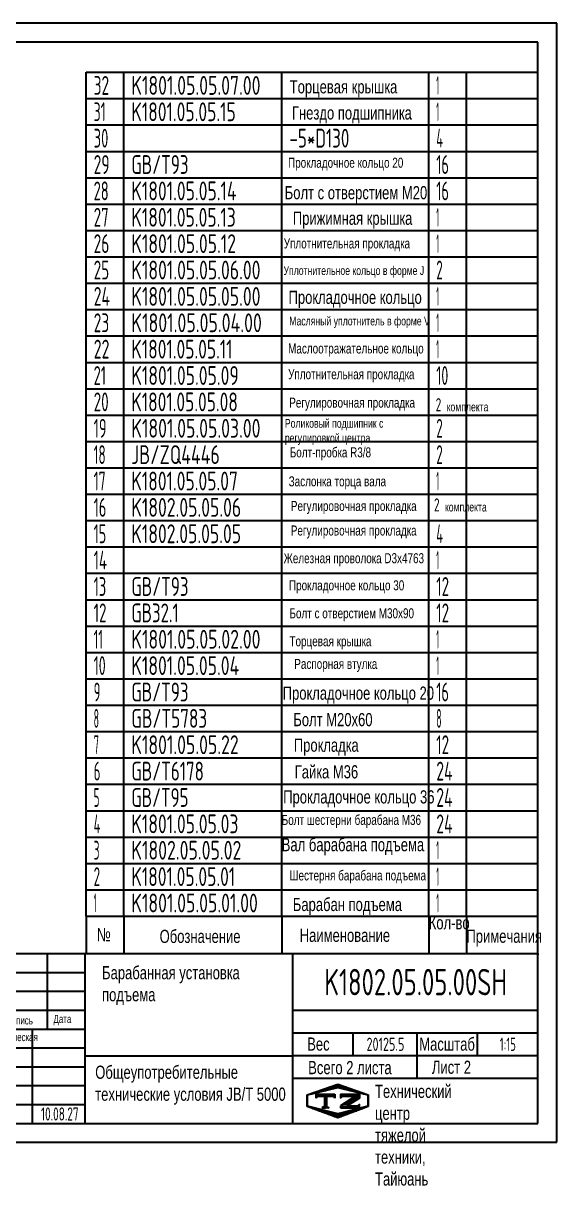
# Model space of a CAD drawing. Header units: millimetres. Extents: x 0 to 6300, y -173 to 4455.
# Drawn here: x 4174 to 6300, y -173 to 4455 of the extents above; entities that cross this region are included whole.
import ezdxf
from ezdxf.enums import TextEntityAlignment as Align

# ---------------------------------------------------------------- set-up
doc = ezdxf.new("R2010")
doc.units = ezdxf.units.MM
doc.header["$LTSCALE"] = 150
doc.linetypes.add('G', pattern=[2, 1.25, -0.25, 0.25, -0.25])
for name, color, linetype in [('01', 7, 'Continuous'), ('02', 1, 'Continuous'), ('05', 142, 'G'), ('11', 3, 'Continuous'), ('THICK', 7, 'Continuous')]:
    doc.layers.add(name, color=color, linetype=linetype)
doc.styles.get("Standard").update_dxf_attribs({"font": 'isocp', "width": 0.707, "bigfont": 'intecad.shx'})

# ---------------------------------------------------------------- blocks, each defined once
blk = doc.blocks.new('*U234')
at = {"layer": '01'}
for points in [[(415, 292), (25, 292)], [(25, 292), (25, 5)], [(415, 5), (415, 292)], [(25, 5), (415, 5)]]:
    blk.add_lwpolyline(points, dxfattribs=at)
at = {"layer": '02'}
for points in [[(420, 297), (0, 297)], [(0, 297), (0, 0)], [(420, 0), (420, 297)], [(0, 0), (420, 0)]]:
    blk.add_lwpolyline(points, dxfattribs=at)
blk = doc.blocks.new('*U237')
at = {"layer": '01'}
for p, q in [((0, -105), (0, 0)), ((1800, -105), (1800, 0))]:
    blk.add_line(p, q, dxfattribs=at)
at = {"layer": '02'}
for p, q in [((0, 0), (150, 0)), ((150, -105), (150, 0)), ((150, 0), (780, 0)), ((780, -105), (780, 0)), ((780, 0), (1365, 0)), ((1365, -105), (1365, 0)), ((1365, 0), (1515, 0)), ((1515, -105), (1515, 0)), ((1515, 0), (1800, 0))]:
    blk.add_line(p, q, dxfattribs=at)
blk = doc.blocks.new('*U238')
at = {"layer": '01'}
for p, q in [((0, -105), (0, 0)), ((1800, -105), (1800, 0))]:
    blk.add_line(p, q, dxfattribs=at)
at = {"layer": '02'}
for p, q in [((0, 0), (150, 0)), ((150, -105), (150, 0)), ((150, 0), (780, 0)), ((780, -105), (780, 0)), ((780, 0), (1365, 0)), ((1365, -105), (1365, 0)), ((1365, 0), (1515, 0)), ((1515, -105), (1515, 0)), ((1515, 0), (1800, 0))]:
    blk.add_line(p, q, dxfattribs=at)
blk = doc.blocks.new('*U239')
at = {"layer": '01'}
for p, q in [((0, -105), (0, 0)), ((1800, -105), (1800, 0))]:
    blk.add_line(p, q, dxfattribs=at)
at = {"layer": '02'}
for p, q in [((0, 0), (150, 0)), ((150, -105), (150, 0)), ((150, 0), (780, 0)), ((780, -105), (780, 0)), ((780, 0), (1365, 0)), ((1365, -105), (1365, 0)), ((1365, 0), (1515, 0)), ((1515, -105), (1515, 0)), ((1515, 0), (1800, 0))]:
    blk.add_line(p, q, dxfattribs=at)
blk = doc.blocks.new('*U240')
at = {"layer": '01'}
for p, q in [((0, -105), (0, 0)), ((1800, -105), (1800, 0))]:
    blk.add_line(p, q, dxfattribs=at)
at = {"layer": '02'}
for p, q in [((0, 0), (150, 0)), ((150, -105), (150, 0)), ((150, 0), (780, 0)), ((780, -105), (780, 0)), ((780, 0), (1365, 0)), ((1365, -105), (1365, 0)), ((1365, 0), (1515, 0)), ((1515, -105), (1515, 0)), ((1515, 0), (1800, 0))]:
    blk.add_line(p, q, dxfattribs=at)
blk = doc.blocks.new('*U241')
at = {"layer": '01'}
for p, q in [((0, -105), (0, 0)), ((1800, -105), (1800, 0))]:
    blk.add_line(p, q, dxfattribs=at)
at = {"layer": '02'}
for p, q in [((0, 0), (150, 0)), ((150, -105), (150, 0)), ((150, 0), (780, 0)), ((780, -105), (780, 0)), ((780, 0), (1365, 0)), ((1365, -105), (1365, 0)), ((1365, 0), (1515, 0)), ((1515, -105), (1515, 0)), ((1515, 0), (1800, 0))]:
    blk.add_line(p, q, dxfattribs=at)
blk = doc.blocks.new('*U242')
at = {"layer": '01'}
for p, q in [((0, -105), (0, 0)), ((1800, -105), (1800, 0))]:
    blk.add_line(p, q, dxfattribs=at)
at = {"layer": '02'}
for p, q in [((0, 0), (150, 0)), ((150, -105), (150, 0)), ((150, 0), (780, 0)), ((780, -105), (780, 0)), ((780, 0), (1365, 0)), ((1365, -105), (1365, 0)), ((1365, 0), (1515, 0)), ((1515, -105), (1515, 0)), ((1515, 0), (1800, 0))]:
    blk.add_line(p, q, dxfattribs=at)
blk = doc.blocks.new('*U243')
at = {"layer": '01'}
for p, q in [((0, -105), (0, 0)), ((1800, -105), (1800, 0))]:
    blk.add_line(p, q, dxfattribs=at)
at = {"layer": '02'}
for p, q in [((0, 0), (150, 0)), ((150, -105), (150, 0)), ((150, 0), (780, 0)), ((780, -105), (780, 0)), ((780, 0), (1365, 0)), ((1365, -105), (1365, 0)), ((1365, 0), (1515, 0)), ((1515, -105), (1515, 0)), ((1515, 0), (1800, 0))]:
    blk.add_line(p, q, dxfattribs=at)
blk = doc.blocks.new('*U244')
at = {"layer": '01'}
for p, q in [((0, -105), (0, 0)), ((1800, -105), (1800, 0))]:
    blk.add_line(p, q, dxfattribs=at)
at = {"layer": '02'}
for p, q in [((0, 0), (150, 0)), ((150, -105), (150, 0)), ((150, 0), (780, 0)), ((780, -105), (780, 0)), ((780, 0), (1365, 0)), ((1365, -105), (1365, 0)), ((1365, 0), (1515, 0)), ((1515, -105), (1515, 0)), ((1515, 0), (1800, 0))]:
    blk.add_line(p, q, dxfattribs=at)
blk = doc.blocks.new('*U245')
at = {"layer": '01'}
for p, q in [((0, -105), (0, 0)), ((1800, -105), (1800, 0))]:
    blk.add_line(p, q, dxfattribs=at)
at = {"layer": '02'}
for p, q in [((0, 0), (150, 0)), ((150, -105), (150, 0)), ((150, 0), (780, 0)), ((780, -105), (780, 0)), ((780, 0), (1365, 0)), ((1365, -105), (1365, 0)), ((1365, 0), (1515, 0)), ((1515, -105), (1515, 0)), ((1515, 0), (1800, 0))]:
    blk.add_line(p, q, dxfattribs=at)
blk = doc.blocks.new('*U246')
at = {"layer": '01'}
for p, q in [((0, -105), (0, 0)), ((1800, -105), (1800, 0))]:
    blk.add_line(p, q, dxfattribs=at)
at = {"layer": '02'}
for p, q in [((0, 0), (150, 0)), ((150, -105), (150, 0)), ((150, 0), (780, 0)), ((780, -105), (780, 0)), ((780, 0), (1365, 0)), ((1365, -105), (1365, 0)), ((1365, 0), (1515, 0)), ((1515, -105), (1515, 0)), ((1515, 0), (1800, 0))]:
    blk.add_line(p, q, dxfattribs=at)
blk = doc.blocks.new('*U247')
at = {"layer": '01'}
for p, q in [((0, -105), (0, 0)), ((1800, -105), (1800, 0))]:
    blk.add_line(p, q, dxfattribs=at)
at = {"layer": '02'}
for p, q in [((0, 0), (150, 0)), ((150, -105), (150, 0)), ((150, 0), (780, 0)), ((780, -105), (780, 0)), ((780, 0), (1365, 0)), ((1365, -105), (1365, 0)), ((1365, 0), (1515, 0)), ((1515, -105), (1515, 0)), ((1515, 0), (1800, 0))]:
    blk.add_line(p, q, dxfattribs=at)
blk = doc.blocks.new('*U248')
at = {"layer": '01'}
for p, q in [((0, -105), (0, 0)), ((1800, -105), (1800, 0))]:
    blk.add_line(p, q, dxfattribs=at)
at = {"layer": '02'}
for p, q in [((0, 0), (150, 0)), ((150, -105), (150, 0)), ((150, 0), (780, 0)), ((780, -105), (780, 0)), ((780, 0), (1365, 0)), ((1365, -105), (1365, 0)), ((1365, 0), (1515, 0)), ((1515, -105), (1515, 0)), ((1515, 0), (1800, 0))]:
    blk.add_line(p, q, dxfattribs=at)
blk = doc.blocks.new('*U249')
at = {"layer": '01'}
for p, q in [((0, -105), (0, 0)), ((1800, -105), (1800, 0))]:
    blk.add_line(p, q, dxfattribs=at)
at = {"layer": '02'}
for p, q in [((0, 0), (150, 0)), ((150, -105), (150, 0)), ((150, 0), (780, 0)), ((780, -105), (780, 0)), ((780, 0), (1365, 0)), ((1365, -105), (1365, 0)), ((1365, 0), (1515, 0)), ((1515, -105), (1515, 0)), ((1515, 0), (1800, 0))]:
    blk.add_line(p, q, dxfattribs=at)
blk = doc.blocks.new('*U250')
at = {"layer": '01'}
for p, q in [((0, -105), (0, 0)), ((1800, -105), (1800, 0))]:
    blk.add_line(p, q, dxfattribs=at)
at = {"layer": '02'}
for p, q in [((0, 0), (150, 0)), ((150, -105), (150, 0)), ((150, 0), (780, 0)), ((780, -105), (780, 0)), ((780, 0), (1365, 0)), ((1365, -105), (1365, 0)), ((1365, 0), (1515, 0)), ((1515, -105), (1515, 0)), ((1515, 0), (1800, 0))]:
    blk.add_line(p, q, dxfattribs=at)
blk = doc.blocks.new('*U251')
at = {"layer": '01'}
for p, q in [((0, -105), (0, 0)), ((1800, -105), (1800, 0))]:
    blk.add_line(p, q, dxfattribs=at)
at = {"layer": '02'}
for p, q in [((0, 0), (150, 0)), ((150, -105), (150, 0)), ((150, 0), (780, 0)), ((780, -105), (780, 0)), ((780, 0), (1365, 0)), ((1365, -105), (1365, 0)), ((1365, 0), (1515, 0)), ((1515, -105), (1515, 0)), ((1515, 0), (1800, 0))]:
    blk.add_line(p, q, dxfattribs=at)
blk = doc.blocks.new('*U252')
at = {"layer": '01'}
for p, q in [((0, -105), (0, 0)), ((1800, -105), (1800, 0))]:
    blk.add_line(p, q, dxfattribs=at)
at = {"layer": '02'}
for p, q in [((0, 0), (150, 0)), ((150, -105), (150, 0)), ((150, 0), (780, 0)), ((780, -105), (780, 0)), ((780, 0), (1365, 0)), ((1365, -105), (1365, 0)), ((1365, 0), (1515, 0)), ((1515, -105), (1515, 0)), ((1515, 0), (1800, 0))]:
    blk.add_line(p, q, dxfattribs=at)
blk = doc.blocks.new('*U253')
at = {"layer": '01'}
for p, q in [((0, -105), (0, 0)), ((1800, -105), (1800, 0))]:
    blk.add_line(p, q, dxfattribs=at)
at = {"layer": '02'}
for p, q in [((0, 0), (150, 0)), ((150, -105), (150, 0)), ((150, 0), (780, 0)), ((780, -105), (780, 0)), ((780, 0), (1365, 0)), ((1365, -105), (1365, 0)), ((1365, 0), (1515, 0)), ((1515, -105), (1515, 0)), ((1515, 0), (1800, 0))]:
    blk.add_line(p, q, dxfattribs=at)
blk = doc.blocks.new('*U254')
at = {"layer": '01'}
for p, q in [((0, -105), (0, 0)), ((1800, -105), (1800, 0))]:
    blk.add_line(p, q, dxfattribs=at)
at = {"layer": '02'}
for p, q in [((0, 0), (150, 0)), ((150, -105), (150, 0)), ((150, 0), (780, 0)), ((780, -105), (780, 0)), ((780, 0), (1365, 0)), ((1365, -105), (1365, 0)), ((1365, 0), (1515, 0)), ((1515, -105), (1515, 0)), ((1515, 0), (1800, 0))]:
    blk.add_line(p, q, dxfattribs=at)
blk = doc.blocks.new('*U255')
at = {"layer": '01'}
for p, q in [((0, -105), (0, 0)), ((1800, -105), (1800, 0))]:
    blk.add_line(p, q, dxfattribs=at)
at = {"layer": '02'}
for p, q in [((0, 0), (150, 0)), ((150, -105), (150, 0)), ((150, 0), (780, 0)), ((780, -105), (780, 0)), ((780, 0), (1365, 0)), ((1365, -105), (1365, 0)), ((1365, 0), (1515, 0)), ((1515, -105), (1515, 0)), ((1515, 0), (1800, 0))]:
    blk.add_line(p, q, dxfattribs=at)
blk = doc.blocks.new('*U256')
at = {"layer": '01'}
for p, q in [((0, -105), (0, 0)), ((1800, -105), (1800, 0))]:
    blk.add_line(p, q, dxfattribs=at)
at = {"layer": '02'}
for p, q in [((0, 0), (150, 0)), ((150, -105), (150, 0)), ((150, 0), (780, 0)), ((780, -105), (780, 0)), ((780, 0), (1365, 0)), ((1365, -105), (1365, 0)), ((1365, 0), (1515, 0)), ((1515, -105), (1515, 0)), ((1515, 0), (1800, 0))]:
    blk.add_line(p, q, dxfattribs=at)
blk = doc.blocks.new('*U257')
at = {"layer": '01'}
for p, q in [((0, -105), (0, 0)), ((1800, -105), (1800, 0))]:
    blk.add_line(p, q, dxfattribs=at)
at = {"layer": '02'}
for p, q in [((0, 0), (150, 0)), ((150, -105), (150, 0)), ((150, 0), (780, 0)), ((780, -105), (780, 0)), ((780, 0), (1365, 0)), ((1365, -105), (1365, 0)), ((1365, 0), (1515, 0)), ((1515, -105), (1515, 0)), ((1515, 0), (1800, 0))]:
    blk.add_line(p, q, dxfattribs=at)
blk = doc.blocks.new('*U258')
at = {"layer": '01'}
for p, q in [((0, -105), (0, 0)), ((1800, -105), (1800, 0))]:
    blk.add_line(p, q, dxfattribs=at)
at = {"layer": '02'}
for p, q in [((0, 0), (150, 0)), ((150, -105), (150, 0)), ((150, 0), (780, 0)), ((780, -105), (780, 0)), ((780, 0), (1365, 0)), ((1365, -105), (1365, 0)), ((1365, 0), (1515, 0)), ((1515, -105), (1515, 0)), ((1515, 0), (1800, 0))]:
    blk.add_line(p, q, dxfattribs=at)
blk = doc.blocks.new('*U259')
at = {"layer": '01'}
for p, q in [((0, -105), (0, 0)), ((1800, -105), (1800, 0))]:
    blk.add_line(p, q, dxfattribs=at)
at = {"layer": '02'}
for p, q in [((0, 0), (150, 0)), ((150, -105), (150, 0)), ((150, 0), (780, 0)), ((780, -105), (780, 0)), ((780, 0), (1365, 0)), ((1365, -105), (1365, 0)), ((1365, 0), (1515, 0)), ((1515, -105), (1515, 0)), ((1515, 0), (1800, 0))]:
    blk.add_line(p, q, dxfattribs=at)
blk = doc.blocks.new('*U260')
at = {"layer": '01'}
for p, q in [((0, -105), (0, 0)), ((1800, -105), (1800, 0))]:
    blk.add_line(p, q, dxfattribs=at)
at = {"layer": '02'}
for p, q in [((0, 0), (150, 0)), ((150, -105), (150, 0)), ((150, 0), (780, 0)), ((780, -105), (780, 0)), ((780, 0), (1365, 0)), ((1365, -105), (1365, 0)), ((1365, 0), (1515, 0)), ((1515, -105), (1515, 0)), ((1515, 0), (1800, 0))]:
    blk.add_line(p, q, dxfattribs=at)
blk = doc.blocks.new('*U261')
at = {"layer": '01'}
for p, q in [((0, -105), (0, 0)), ((1800, -105), (1800, 0))]:
    blk.add_line(p, q, dxfattribs=at)
at = {"layer": '02'}
for p, q in [((0, 0), (150, 0)), ((150, -105), (150, 0)), ((150, 0), (780, 0)), ((780, -105), (780, 0)), ((780, 0), (1365, 0)), ((1365, -105), (1365, 0)), ((1365, 0), (1515, 0)), ((1515, -105), (1515, 0)), ((1515, 0), (1800, 0))]:
    blk.add_line(p, q, dxfattribs=at)
blk = doc.blocks.new('*U262')
at = {"layer": '01'}
for p, q in [((0, -105), (0, 0)), ((1800, -105), (1800, 0))]:
    blk.add_line(p, q, dxfattribs=at)
at = {"layer": '02'}
for p, q in [((0, 0), (150, 0)), ((150, -105), (150, 0)), ((150, 0), (780, 0)), ((780, -105), (780, 0)), ((780, 0), (1365, 0)), ((1365, -105), (1365, 0)), ((1365, 0), (1515, 0)), ((1515, -105), (1515, 0)), ((1515, 0), (1800, 0))]:
    blk.add_line(p, q, dxfattribs=at)
blk = doc.blocks.new('*U263')
at = {"layer": '01'}
for p, q in [((0, -105), (0, 0)), ((1800, -105), (1800, 0))]:
    blk.add_line(p, q, dxfattribs=at)
at = {"layer": '02'}
for p, q in [((0, 0), (150, 0)), ((150, -105), (150, 0)), ((150, 0), (780, 0)), ((780, -105), (780, 0)), ((780, 0), (1365, 0)), ((1365, -105), (1365, 0)), ((1365, 0), (1515, 0)), ((1515, -105), (1515, 0)), ((1515, 0), (1800, 0))]:
    blk.add_line(p, q, dxfattribs=at)
blk = doc.blocks.new('*U264')
at = {"layer": '01'}
for p, q in [((0, -105), (0, 0)), ((1800, -105), (1800, 0))]:
    blk.add_line(p, q, dxfattribs=at)
at = {"layer": '02'}
for p, q in [((0, 0), (150, 0)), ((150, -105), (150, 0)), ((150, 0), (780, 0)), ((780, -105), (780, 0)), ((780, 0), (1365, 0)), ((1365, -105), (1365, 0)), ((1365, 0), (1515, 0)), ((1515, -105), (1515, 0)), ((1515, 0), (1800, 0))]:
    blk.add_line(p, q, dxfattribs=at)
blk = doc.blocks.new('*U265')
at = {"layer": '01'}
for p, q in [((0, -105), (0, 0)), ((1800, -105), (1800, 0))]:
    blk.add_line(p, q, dxfattribs=at)
at = {"layer": '02'}
for p, q in [((0, 0), (150, 0)), ((150, -105), (150, 0)), ((150, 0), (780, 0)), ((780, -105), (780, 0)), ((780, 0), (1365, 0)), ((1365, -105), (1365, 0)), ((1365, 0), (1515, 0)), ((1515, -105), (1515, 0)), ((1515, 0), (1800, 0))]:
    blk.add_line(p, q, dxfattribs=at)
blk = doc.blocks.new('*U266')
at = {"layer": '01'}
for p, q in [((0, -105), (0, 0)), ((1800, -105), (1800, 0))]:
    blk.add_line(p, q, dxfattribs=at)
at = {"layer": '02'}
for p, q in [((0, 0), (150, 0)), ((150, -105), (150, 0)), ((150, 0), (780, 0)), ((780, -105), (780, 0)), ((780, 0), (1365, 0)), ((1365, -105), (1365, 0)), ((1365, 0), (1515, 0)), ((1515, -105), (1515, 0)), ((1515, 0), (1800, 0))]:
    blk.add_line(p, q, dxfattribs=at)
blk = doc.blocks.new('*U267')
at = {"layer": '01'}
for p, q in [((0, -105), (0, 0)), ((1800, -105), (1800, 0))]:
    blk.add_line(p, q, dxfattribs=at)
at = {"layer": '02'}
for p, q in [((0, 0), (150, 0)), ((150, -105), (150, 0)), ((150, 0), (780, 0)), ((780, -105), (780, 0)), ((780, 0), (1365, 0)), ((1365, -105), (1365, 0)), ((1365, 0), (1515, 0)), ((1515, -105), (1515, 0)), ((1515, 0), (1800, 0))]:
    blk.add_line(p, q, dxfattribs=at)
blk = doc.blocks.new('*U268')
at = {"layer": '01'}
for p, q in [((0, -105), (0, 0)), ((0, 0), (150, 0)), ((150, 0), (780, 0)), ((780, 0), (1365, 0)), ((1365, 0), (1515, 0)), ((1515, 0), (1800, 0)), ((1800, -105), (1800, 0))]:
    blk.add_line(p, q, dxfattribs=at)
at = {"layer": '02'}
for p, q in [((150, -105), (150, 0)), ((780, -105), (780, 0)), ((1365, -105), (1365, 0)), ((1515, -105), (1515, 0))]:
    blk.add_line(p, q, dxfattribs=at)
blk = doc.blocks.new('*X287')
at = {"color": 0}
for p, q in [((127.06, 7.8), (132.06, 7.8)), ((127.06, 7.5), (132.06, 7.5)), ((127.06, 7.2), (127.32, 7.2)), ((129.23, 6.3), (131.04, 6.3)), ((129.7, 6.6), (131.51, 6.6)), ((130.16, 6.9), (131.98, 6.9)), ((130.62, 7.2), (132.06, 7.2)), ((127.84, 5.4), (129.64, 5.4)), ((128.3, 5.7), (130.1, 5.7)), ((128.77, 6), (130.57, 6))]:
    blk.add_line(p, q, dxfattribs=at)
blk = doc.blocks.new('*X288')
at = {"color": 0}
for p, q in [((127.06, 4.8), (132.06, 4.8)), ((127.06, 4.5), (132.06, 4.5)), ((131.84, 5.1), (132.06, 5.1))]:
    blk.add_line(p, q, dxfattribs=at)
blk = doc.blocks.new('*X286')
at = {"color": 0}
for p, q in [((122.34, 4.5), (123.72, 4.5)), ((122.82, 4.8), (123.24, 4.8))]:
    blk.add_line(p, q, dxfattribs=at)
blk = doc.blocks.new('*X285')
at = {"color": 0}
for p, q in [((120.53, 7.8), (125.53, 7.8)), ((120.53, 7.5), (125.53, 7.5)), ((120.53, 7.2), (120.79, 7.2)), ((125.27, 7.2), (125.53, 7.2))]:
    blk.add_line(p, q, dxfattribs=at)
blk = doc.blocks.new('*X284')
at = {"color": 0}
for p, q in [((122.38, 9.3), (124.32, 9.3)), ((123.24, 9.6), (125.52, 9.6)), ((124.1, 9.9), (128.52, 9.9)), ((124.97, 10.2), (127.67, 10.2)), ((125.83, 10.5), (126.82, 10.5)), ((127.02, 9.6), (129.37, 9.6)), ((128.22, 9.3), (130.22, 9.3)), ((118.22, 7.8), (118.32, 7.8)), ((118.22, 7.5), (118.27, 7.5)), ((118.22, 7.2), (118.27, 7.2)), ((118.22, 6.9), (118.27, 6.9)), ((118.22, 6.6), (118.27, 6.6)), ((118.22, 6.3), (118.27, 6.3)), ((118.94, 8.1), (119.52, 8.1)), ((119.8, 8.4), (120.72, 8.4)), ((120.66, 8.7), (121.92, 8.7)), ((121.52, 9), (123.12, 9)), ((129.42, 9), (131.07, 9)), ((130.62, 8.7), (131.92, 8.7)), ((131.82, 8.4), (132.77, 8.4)), ((133.02, 8.1), (133.62, 8.1)), ((134.22, 7.8), (134.32, 7.8)), ((134.27, 7.5), (134.32, 7.5)), ((134.27, 7.2), (134.32, 7.2)), ((134.27, 6.9), (134.32, 6.9)), ((134.27, 6.6), (134.32, 6.6)), ((134.27, 6.3), (134.32, 6.3)), ((118.22, 6), (118.27, 6)), ((118.22, 5.7), (118.27, 5.7)), ((118.22, 5.4), (118.27, 5.4)), ((118.22, 5.1), (118.27, 5.1)), ((118.22, 4.8), (118.27, 4.8)), ((118.79, 4.5), (119.42, 4.5)), ((119.61, 4.2), (120.62, 4.2)), ((120.43, 3.9), (121.82, 3.9)), ((121.26, 3.6), (123.02, 3.6)), ((122.08, 3.3), (124.22, 3.3)), ((128.32, 3.3), (130.51, 3.3)), ((129.52, 3.6), (131.32, 3.6)), ((130.72, 3.9), (132.14, 3.9)), ((131.92, 4.2), (132.95, 4.2)), ((133.12, 4.5), (133.76, 4.5)), ((134.27, 6), (134.32, 6)), ((134.27, 5.7), (134.32, 5.7)), ((134.27, 5.4), (134.32, 5.4)), ((134.27, 5.1), (134.32, 5.1)), ((134.27, 4.8), (134.32, 4.8)), ((122.91, 3), (125.42, 3)), ((123.73, 2.7), (128.89, 2.7)), ((124.55, 2.4), (128.07, 2.4)), ((125.38, 2.1), (127.26, 2.1)), ((126.2, 1.8), (126.45, 1.8)), ((127.12, 3), (129.7, 3))]:
    blk.add_line(p, q, dxfattribs=at)

msp = doc.modelspace()

# ---------------------------------------------------------------- linework, layer by layer
at = {"layer": '01'}
for p, q in [((4425, 900), (4425, 751.2)), ((4575, 900), (4575, 751.2)), ((5205, 900), (5205, 751.2)), ((5790, 900), (5790, 751.2)), ((5940, 900), (5940, 751.2))]:
    msp.add_line(p, q, dxfattribs=at)
for p in [(6225, 750), (6225, 748.2), (6225, 747.9)]:
    msp.add_point(p, dxfattribs=at)
at = {"layer": '02'}
msp.add_line((4425, 900), (6225, 900), dxfattribs=at)
at = {"layer": 'THICK'}
for p, q in [((3518, 751.2), (6225, 751.2)), ((4271.4, 450.7), (4271.4, 751.2)), ((4421.7, 75), (4421.7, 751.2)), ((5248.2, 75), (5248.2, 751.2)), ((6225, 75), (6225, 751.2)), ((3520, 525.8), (4421.7, 525.8)), ((5248.2, 525.8), (6225, 525.8)), ((3520, 450.7), (4421.7, 450.7)), ((4211.3, 75), (4211.3, 450.7)), ((5248.2, 435.7), (6225, 435.7)), ((5488.7, 345.5), (5488.7, 435.7)), ((5744.1, 255.3), (5744.1, 435.7)), ((5984.6, 345.5), (5984.6, 435.7)), ((4421.7, 344.2), (5248.2, 344.2)), ((5248.2, 345.5), (6225, 345.5)), ((5248.2, 255.3), (6225, 255.3)), ((3520, 75), (6225, 75))]:
    msp.add_line(p, q, dxfattribs=at)
at = {"layer": 'THICK', "color": 3}
for p, q in [((3520, 676.1), (4421.7, 676.1)), ((3520, 601), (4421.7, 601)), ((3520, 375.6), (4421.7, 375.6)), ((3520, 300.4), (4421.7, 300.4)), ((5306.1, 189.3), (5427.9, 231.7)), ((5427.9, 231.7), (5548.1, 189.3)), ((3520, 225.3), (4421.7, 225.3)), ((5306.1, 142.1), (5306.1, 189.3)), ((5306.9, 188.3), (5427.1, 218.4)), ((5306.9, 143.3), (5306.9, 188.3)), ((5340.8, 175.7), (5340.8, 190.7)), ((5340.8, 190.7), (5416, 190.7)), ((5416, 190.7), (5416, 175.7)), ((5427.1, 218.4), (5547.3, 188.3)), ((5439, 190.7), (5439, 175.7)), ((5439, 190.7), (5514.1, 190.7)), ((5514.1, 190.7), (5514.1, 175.7)), ((5547.3, 188.3), (5547.3, 143.3)), ((5548.1, 189.3), (5548.1, 142.1)), ((3520, 150.1), (4421.7, 150.1)), ((5427.9, 97.7), (5306.1, 142.1)), ((5427.1, 113.2), (5306.9, 143.3)), ((5348.3, 183.2), (5340.8, 175.7)), ((5408.5, 183.2), (5348.3, 183.2)), ((5378.4, 145.5), (5363.8, 136.3)), ((5375.1, 183.3), (5375.1, 142)), ((5378.4, 183.3), (5378.4, 142)), ((5378.4, 145.5), (5393, 136.3)), ((5382.2, 183.3), (5382.2, 142)), ((5416, 175.7), (5408.5, 183.2)), ((5547.3, 143.3), (5427.1, 113.2)), ((5548.1, 142.1), (5427.9, 97.7)), ((5439, 175.7), (5446.5, 183.2)), ((5498.1, 183.2), (5439, 144.9)), ((5439, 144.9), (5439, 136.3)), ((5446.5, 183.2), (5498.1, 183.2)), ((5475.6, 151.2), (5464.1, 143.8)), ((5506.6, 143.8), (5464.1, 143.8)), ((5514.1, 175.8), (5475.6, 151.2)), ((5514.1, 151.3), (5506.6, 143.8)), ((5514.1, 136.3), (5514.1, 151.3)), ((5363.8, 136.3), (5378.4, 136.3)), ((5393, 136.3), (5378.4, 136.3)), ((5439, 136.3), (5514.1, 136.3))]:
    msp.add_line(p, q, dxfattribs=at)

# ---------------------------------------------------------------- block references
at = {"layer": '02', "xscale": 15, "yscale": 15, "zscale": 15}
msp.add_blockref('*U234', (0, 0), dxfattribs=at)
at = {"layer": '02'}
for name, p in [('*U268', (4425, 4260)), ('*U267', (4425, 4155)), ('*U266', (4425, 4050)), ('*U265', (4425, 3945)), ('*U264', (4425, 3840)), ('*U263', (4425, 3735)), ('*U262', (4425, 3630)), ('*U261', (4425, 3525)), ('*U260', (4425, 3420)), ('*U259', (4425, 3315)), ('*U258', (4425, 3210)), ('*U257', (4425, 3105)), ('*U256', (4425, 3000)), ('*U255', (4425, 2895)), ('*U254', (4425, 2790)), ('*U253', (4425, 2685)), ('*U252', (4425, 2580)), ('*U251', (4425, 2475)), ('*U250', (4425, 2370)), ('*U249', (4425, 2265)), ('*U248', (4425, 2160)), ('*U247', (4425, 2055)), ('*U246', (4425, 1950)), ('*U245', (4425, 1845)), ('*U244', (4425, 1740)), ('*U243', (4425, 1635)), ('*U242', (4425, 1530)), ('*U241', (4425, 1425)), ('*U240', (4425, 1320)), ('*U239', (4425, 1215)), ('*U238', (4425, 1110)), ('*U237', (4425, 1005))]:
    msp.add_blockref(name, p, dxfattribs=at)
at = {"layer": 'THICK', "color": 3, "xscale": 15.02755050696476, "yscale": 15.02755050696226, "zscale": 15.02755050696226}
for name in ['*X284', '*X285', '*X287', '*X286', '*X288']:
    msp.add_blockref(name, (3529.5, 71.3), dxfattribs=at)

# ---------------------------------------------------------------- texts
at = {"layer": '01', "attachment_point": 1}
for s, insert, char_height in [('{\\fArial|b0|i0|c204|p34;Подпись}', (4086.9, 500.9), 32.043), ('{\\fArial|b0|i0|c204|p34;Дата}', (4294.7, 507), 32.043), ('{\\fArial|b0|i0|c204|p34;Технологическая\\Pпроверка}', (3980.7, 434.5), 32.043), ('{\\fArial|b0|i0|c204|p34;Вес}', (5305.9, 417), 52.336)]:
    msp.add_mtext(s, dxfattribs=dict(at, insert=insert, char_height=char_height))
at = {"layer": '01', "insert": (5576, 228.8), "char_height": 52.336, "width": 2.459, "attachment_point": 1}
msp.add_mtext('{\\fArial|b0|i0|c204|p34;Технический центр\\Pтяжелой техники, Тайюань}', dxfattribs=at)
at = {"layer": '02', "attachment_point": 1}
for s, insert, char_height in [('{\\fArial|b0|i0|c204|p34;\\C3;Торцевая крышка}', (5236.1, 4228.3), 52.5), ('{\\fArial|b0|i0|c204|p34;\\C3;Гнездо подшипника}', (5244.9, 4124.2), 52.5), ('{\\fArial|b0|i0|c204|p34;\\C3;Прокладочное кольцо 20}', (5229.4, 3919.7), 40), ('{\\fArial|b0|i0|c204|p34;\\C3;Болт с отверстием М20}', (5216.1, 3806.7), 52.5), ('{\\fArial|b0|i0|c204|p34;\\C3;Прижимная крышка}', (5248.4, 3705), 52.5), ('{\\fArial|b0|i0|c204|p34;\\C3;Уплотнительная прокладка}', (5212.2, 3598.5), 40), ('{\\fArial|b0|i0|c204|p34;\\C3;Уплотнительное кольцо в форме \\fArial|b0|i0|c0|p34;J}', (5211.3, 3487.8), 35), ('{\\fArial|b0|i0|c204|p34;\\C3;Прокладочное кольцо}', (5231.4, 3390.1), 52.5), ('{\\fArial|b0|i0|c204|p34;\\C3;Масляный уплотнитель в форме \\fArial|b0|i0|c0|p34;V}', (5234.2, 3286.9), 35), ('{\\fArial|b0|i0|c204|p34;\\C3;Маслоотражательное кольцо}', (5229.8, 3180.2), 40), ('{\\fArial|b0|i0|c204|p34;\\C3;Уплотнительная прокладка}', (5229.8, 3077.8), 40), ('{\\fArial|b0|i0|c204|p34;\\C3;Регулировочная прокладка}', (5234.1, 2964.5), 40), ('{\\Fisocp,intecad|c204;\\C3;2 \\fArial|b0|i0|c204|p34;\\H0.66667x;комплекта}', (5817.3, 2962.4), 52.5), ('{\\fArial|b0|i0|c204|p34;\\C3;Роликовый подшипник с \\Pрегулировкой центра}', (5216.7, 2879.6), 35), ('{\\fArial|b0|i0|c204|p34;\\C3;Болт-пробка \\fArial|b0|i0|c0|p34;R3/8}', (5236.3, 2766.6), 40), ('{\\fArial|b0|i0|c204|p34;\\C3;Заслонка торца вала}', (5231.9, 2651.3), 40), ('{\\fArial|b0|i0|c204|p34;\\C3;Регулировочная прокладка}', (5240.6, 2553), 40), ('{\\Fisocp,intecad|c204;\\C3;2 \\fArial|b0|i0|c204|p34;\\H0.66667x;комплекта}', (5810.5, 2563.7), 52.5), ('{\\fArial|b0|i0|c204|p34;\\C3;Регулировочная прокладка}', (5240.4, 2455.5), 40), ('{\\fArial|b0|i0|c204|p34;\\C3;Железная проволока \\fArial|b0|i0|c0|p34;D3x4763}', (5211.9, 2345.2), 40), ('{\\fArial|b0|i0|c204|p34;\\C3;Прокладочное кольцо 30}', (5233.1, 2237.2), 40), ('{\\fArial|b0|i0|c204|p34;\\C3;Болт с отверстием М30х90}', (5235, 2125.9), 40), ('{\\fArial|b0|i0|c204|p34;\\C3;Торцевая крышка}', (5235, 2014.6), 40), ('{\\fArial|b0|i0|c204|p34;\\C3;Распорная втулка}', (5254.2, 1924.4), 40), ('{\\fArial|b0|i0|c204|p34;\\C3;Прокладочное кольцо 20}', (5208.1, 1814.3), 52.5), ('{\\fArial|b0|i0|c204|p34;\\C3;Болт М20х60}', (5250.3, 1708.8), 52.5), ('{\\fArial|b0|i0|c204|p34;\\C3;Прокладка}', (5252.3, 1607.1), 52.5), ('{\\fArial|b0|i0|c204|p34;\\C3;Гайка М36}', (5256.1, 1501), 52.5), ('{\\fArial|b0|i0|c204|p34;\\C3;Прокладочное кольцо 36}', (5210, 1401.2), 52.5), ('{\\fArial|b0|i0|c204|p34;\\C3;Болт шестерни барабана М36}', (5204.2, 1303.3), 40), ('{\\fArial|b0|i0|c204|p34;\\C3;Вал барабана подъема}', (5204.2, 1210.9), 52.5), ('{\\fArial|b0|i0|c204|p34;\\C3;Шестерня барабана подъема}', (5234.9, 1082.3), 40), ('{\\fArial|b0|i0|c204|p34;\\C3;Барабан подъема}', (5248.4, 972.9), 52.5), ('{\\fArial|b0|i0|c204|p34;\\C0;Кол-во}', (5790, 900), 52.5), ('{\\fArial|b0|i0|c204|p34;\\C0;Обозначение}', (4717.7, 845.8), 52.5), ('{\\fArial|b0|i0|c204|p34;\\C0;Наименование}', (5275.9, 850.1), 52.5), ('{\\fArial|b0|i0|c204|p34;\\C0;Примечания}', (5940, 846.6), 52.5), ('{\\fArial|b0|i0|c204|p34;\\C3;Барабанная установка\\Pподъема}', (4488.4, 701.2), 52.5), ('{\\fArial|b0|i0|c204|p34;\\C0;Всего 2 листа}', (5309.7, 323.3), 52.5), ('{\\fArial|b0|i0|c204|p34;\\C0;Лист 2}', (5802.5, 324.8), 52.5), ('{\\fArial|b0|i0|c204|p34;\\C0;Общеупотребительные\\Pтехнические условия \\fArial|b0|i0|c0|p34;JB/T 5000}', (4461.2, 305), 52.5)]:
    msp.add_mtext(s, dxfattribs=dict(at, insert=insert, char_height=char_height))
at = {"layer": '02', "insert": (4467.7, 852.3), "char_height": 52.5, "width": 2.155, "attachment_point": 1}
msp.add_mtext('{\\fArial|b0|i0|c204|p34;\\C0;№}', dxfattribs=at)
at = {"layer": '05', "insert": (5752.4, 416.8), "char_height": 52.357, "attachment_point": 1}
msp.add_mtext('{\\fArial|b0|i0|c204|p34;\\C0;Масштаб}', dxfattribs=at)
at = {"layer": '11'}
for s, height, width, p, p2 in [('32', 75, 0.626049, (4455, 4170), (4516.5, 4170)), ('K1801.05.05.07.00', 75, 0.69624, (4605, 4170), (5119.6, 4170)), ('1', 75, 0.404, (5820, 4170), (5830.6, 4170)), ('31', 75, 0.606, (4455, 4065), (4502.7, 4065)), ('K1801.05.05.15', 75, 0.693738, (4605, 4065), (5021.1, 4065)), ('1', 75, 0.404, (5820, 4065), (5830.6, 4065)), ('30', 75, 0.622213, (4455, 3960), (4513.4, 3960)), ('-5*D130', 75, 0.684197, (5235, 3960), (5473.7, 3960)), ('4', 75, 0.543846, (5820, 3960), (5846.5, 3960)), ('29', 75, 0.640341, (4455, 3855), (4518.5, 3855)), ('GB/T93', 75, 0.691199, (4605, 3855), (4832.8, 3855)), ('16', 75, 0.610556, (5820, 3855), (5870.4, 3855)), ('28', 75, 0.636523, (4455, 3750), (4514.7, 3750)), ('K1801.05.05.14', 75, 0.693834, (4605, 3750), (5024.2, 3750)), ('16', 75, 0.610556, (5820, 3750), (5870.4, 3750)), ('27', 75, 0.636523, (4455, 3645), (4514.7, 3645)), ('K1801.05.05.13', 75, 0.693738, (4605, 3645), (5021.1, 3645)), ('1', 75, 0.404, (5820, 3645), (5830.6, 3645)), ('26', 75, 0.639213, (4455, 3540), (4517.3, 3540)), ('K1801.05.05.12', 75, 0.693769, (4605, 3540), (5022, 3540)), ('1', 75, 0.404, (5820, 3540), (5830.6, 3540)), ('25', 75, 0.638783, (4455, 3435), (4516.9, 3435)), ('K1801.05.05.06.00', 75, 0.69624, (4605, 3435), (5119.6, 3435)), ('2', 75, 0.562593, (5820, 3435), (5845.7, 3435)), ('24', 75, 0.641743, (4455, 3330), (4520, 3330)), ('K1801.05.05.05.00', 75, 0.69624, (4605, 3330), (5119.6, 3330)), ('1', 75, 0.404, (5820, 3330), (5830.6, 3330)), ('23', 75, 0.638783, (4455, 3225), (4516.9, 3225)), ('K1801.05.05.04.00', 75, 0.696348, (4605, 3225), (5125, 3225)), ('1', 75, 0.404, (5820, 3225), (5830.6, 3225)), ('22', 75, 0.639754, (4455, 3120), (4517.9, 3120)), ('K1801.05.05.11', 75, 0.693325, (4605, 3120), (5008.3, 3120)), ('1', 75, 0.404, (5820, 3120), (5830.6, 3120)), ('21', 75, 0.623098, (4455, 3015), (4504.1, 3015)), ('K1801.05.05.09', 75, 0.694109, (4605, 3015), (5033.3, 3015)), ('10', 75, 0.606076, (5820, 3015), (5867.8, 3015)), ('20', 75, 0.636567, (4455, 2910), (4514.7, 2910)), ('K1801.05.05.08', 75, 0.693996, (4605, 2910), (5029.5, 2910)), ('19', 75, 0.612447, (4455, 2805), (4506.5, 2805)), ('K1801.05.05.03.00', 75, 0.69624, (4605, 2805), (5119.6, 2805)), ('2', 75, 0.562593, (5820, 2805), (5845.7, 2805)), ('18', 75, 0.606, (4455, 2700), (4502.7, 2700)), ('JB/ZQ4446', 75, 0.691404, (4605, 2700), (4957.6, 2700)), ('2', 75, 0.562593, (5820, 2700), (5845.7, 2700)), ('17', 75, 0.606, (4455, 2595), (4502.7, 2595)), ('K1801.05.05.07', 75, 0.693996, (4605, 2595), (5029.5, 2595)), ('1', 75, 0.404, (5820, 2595), (5830.6, 2595)), ('16', 75, 0.610556, (4455, 2490), (4505.4, 2490)), ('K1802.05.05.06', 75, 0.694382, (4605, 2490), (5042.7, 2490)), ('15', 75, 0.609833, (4455, 2385), (4504.9, 2385)), ('K1802.05.05.05', 75, 0.69437, (4605, 2385), (5042.3, 2385)), ('4', 75, 0.543846, (5820, 2385), (5846.5, 2385)), ('14', 75, 0.614783, (4455, 2280), (4508, 2280)), ('1', 75, 0.404, (5820, 2280), (5830.6, 2280)), ('13', 75, 0.609833, (4455, 2175), (4504.9, 2175)), ('GB/T93', 75, 0.691199, (4605, 2175), (4832.8, 2175)), ('12', 75, 0.611465, (5820, 2175), (5870.9, 2175)), ('12', 75, 0.611465, (4455, 2070), (4505.9, 2070)), ('GB32.1', 75, 0.687974, (4605, 2070), (4793.3, 2070)), ('12', 75, 0.611465, (5820, 2070), (5870.9, 2070)), ('11', 75, 0.582235, (4455, 1965), (4492.1, 1965)), ('K1801.05.05.02.00', 75, 0.69624, (4605, 1965), (5119.6, 1965)), ('1', 75, 0.404, (5820, 1965), (5830.6, 1965)), ('10', 75, 0.606076, (4455, 1860), (4502.8, 1860)), ('K1801.05.05.04', 75, 0.694153, (4605, 1860), (5034.8, 1860)), ('1', 75, 0.404, (5820, 1860), (5830.6, 1860)), ('9', 75, 0.579528, (4455, 1755), (4482, 1755)), ('GB/T93', 75, 0.691199, (4605, 1755), (4832.8, 1755)), ('16', 75, 0.610556, (5820, 1755), (5870.4, 1755)), ('8', 75, 0.514182, (4455, 1650), (4476.2, 1650)), ('GB/T5783', 75, 0.695009, (4605, 1650), (4906.9, 1650)), ('8', 75, 0.514182, (5820, 1650), (5841.2, 1650)), ('7', 75, 0.514182, (4455, 1545), (4476.2, 1545)), ('K1801.05.05.22', 75, 0.694091, (4605, 1545), (5032.6, 1545)), ('12', 75, 0.611465, (5820, 1545), (5870.9, 1545)), ('6', 75, 0.600695, (4455, 1440), (4482, 1440)), ('GB/T6178', 75, 0.694488, (4605, 1440), (4894.1, 1440)), ('24', 75, 0.641743, (5820, 1440), (5885, 1440)), ('5', 75, 0.527686, (4455, 1335), (4478.4, 1335)), ('GB/T95', 75, 0.691199, (4605, 1335), (4832.8, 1335)), ('24', 75, 0.641743, (5820, 1335), (5885, 1335)), ('4', 75, 0.543846, (4455, 1230), (4481.5, 1230)), ('K1801.05.05.03', 75, 0.694061, (4605, 1230), (5031.7, 1230)), ('24', 75, 0.641743, (5820, 1230), (5885, 1230)), ('3', 75, 0.527686, (4455, 1125), (4478.4, 1125)), ('K1802.05.05.02', 75, 0.694398, (4605, 1125), (5043.3, 1125)), ('1', 75, 0.404, (5820, 1125), (5830.6, 1125)), ('2', 75, 0.562593, (4455, 1020), (4480.7, 1020)), ('K1801.05.05.01', 75, 0.693669, (4605, 1020), (5018.9, 1020)), ('1', 75, 0.404, (5820, 1020), (5830.6, 1020)), ('1', 75, 0.404, (4455, 915), (4465.6, 915)), ('K1801.05.05.01.00', 75, 0.696017, (4605, 915), (5109, 915)), ('1', 75, 0.404, (5820, 915), (5830.6, 915)), ('K1802.05.05.00SH', 105, 0.696347, (5373.6, 585), (6101.4, 585)), ('20125.5', 52.5, 0.685982, (5542, 363.8), (5693, 363.8)), ('1:15', 52.5, 0.650931, (6072.7, 363.8), (6137.3, 363.8)), ('10.08.27', 52.5, 0.642055, (4245, 86.2), (4395, 86.2))]:
    msp.add_text(s, height=height, dxfattribs=dict(at, width=width)).set_placement(p, p2, align=Align.FIT)

doc.saveas('drawing.dxf')
